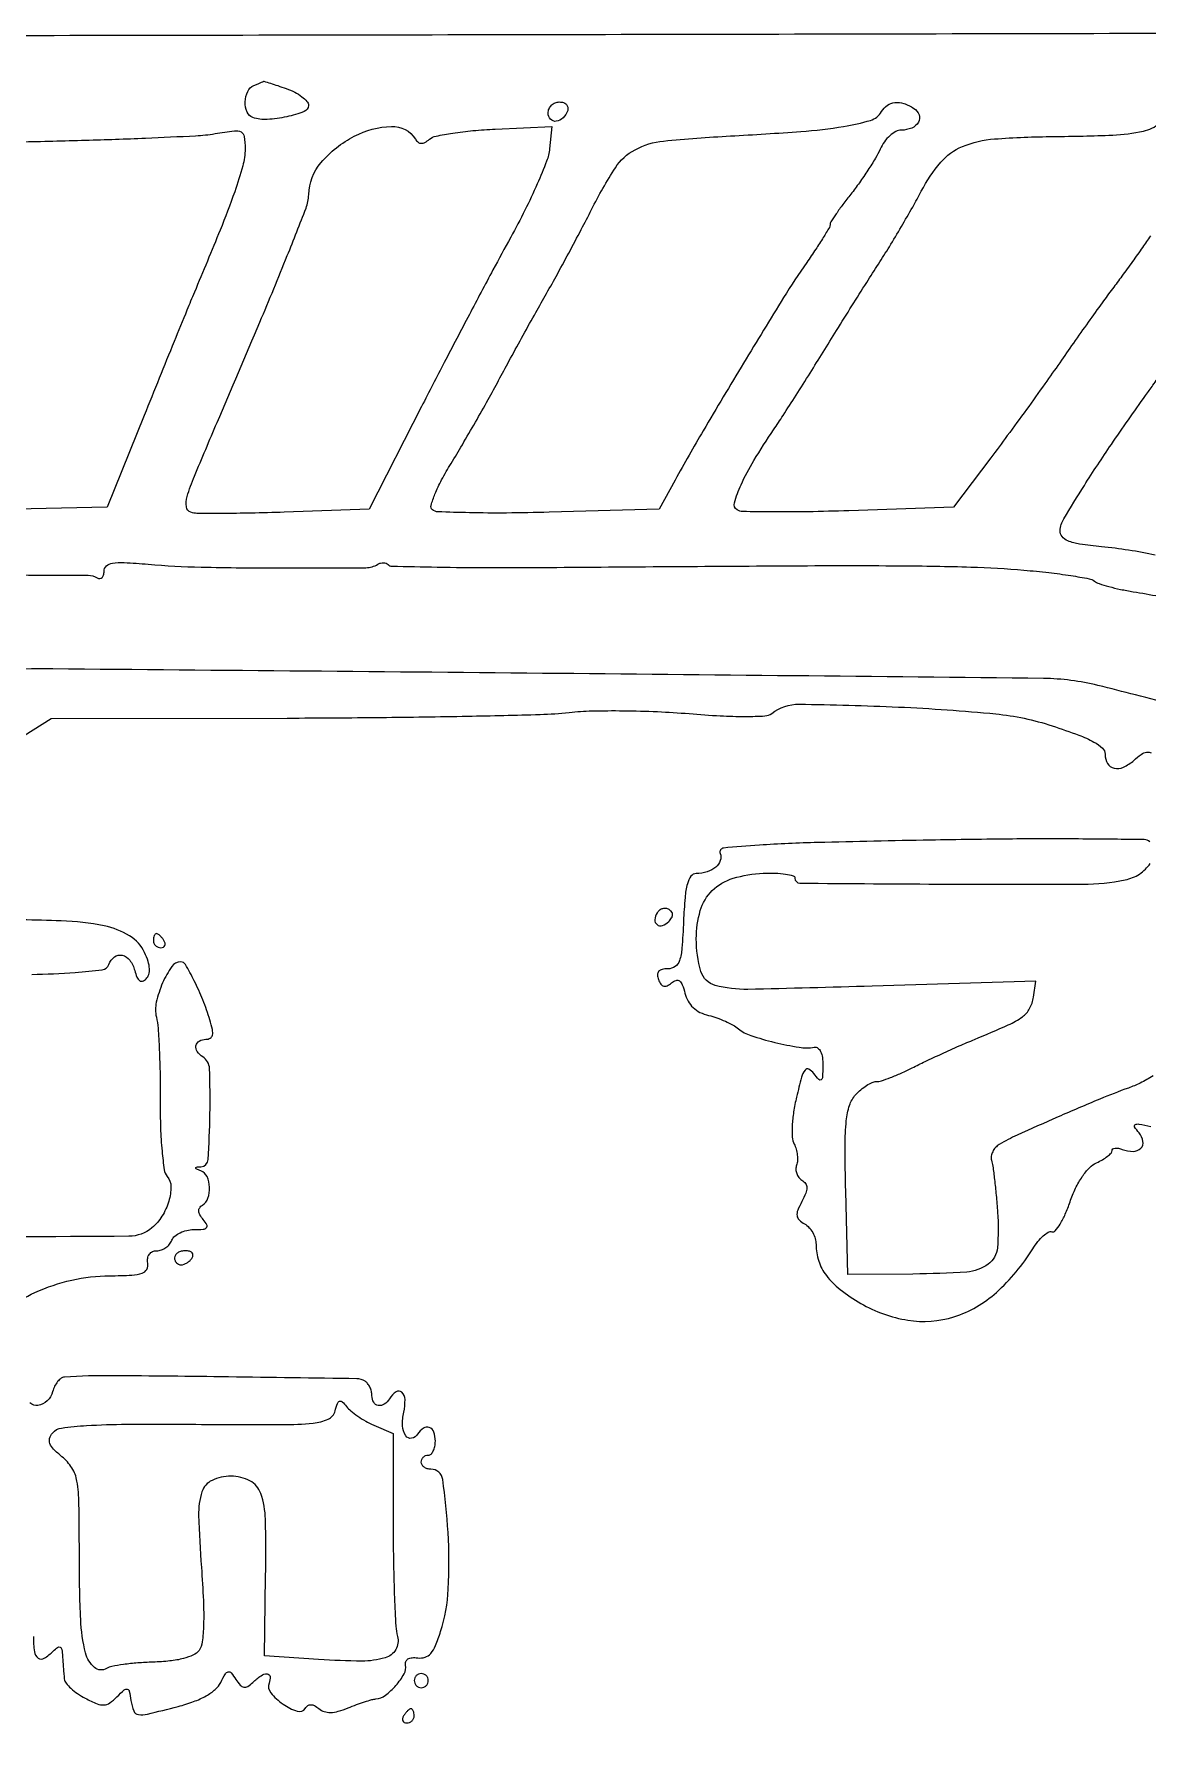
# Model space of a CAD drawing. Extents: x 0 to 2558, y 0 to 3412.
# Drawn here: x 1527.1 to 1685, y 1999.6 to 2243.6 of the extents above; entities that cross this region are included whole.
import ezdxf

# ---------------------------------------------------------------- set-up
doc = ezdxf.new("R2010")
doc.units = 0

msp = doc.modelspace()

# ---------------------------------------------------------------- linework, layer by layer
for points in [[(1923.086218, 2244.376059, -0.000011), (1814.032813, 2244.041497, -0.000207), (1693.057302, 2243.723101, -0.000126), (1550, 2243.441619, 0.000075), (1407.130468, 2243.17502, 0.000124), (1286.775, 2242.902503, 0.000001), (1177.44536, 2242.627485, 0.134519)], [(1176.555032, 2242.380365, -0.000002), (1098.265318, 2241.934774, -0.000173)], [(1102.150613, 2258.328759, 0.000012), (1205.122254, 2258.377188, 0.008936), (1210.5, 2258.475963, -0.007043), (1232.809399, 2258.970195, -0.001468), (1271.958846, 2259.170946, -0.001354), (1322.195419, 2259.144953, -0.000751), (1383.5, 2258.8551, 0.001097), (1441.521202, 2258.620946, 0.001019), (1500.9941, 2258.632595, 0.000884), (1567.795, 2258.899883, 0.000504), (1648.5, 2259.44692, -0.00015), (1691.2208, 2259.766768, -0.000104), (1739.478125, 2260.103506, -0.000105)], [(1495.680326, 2153.455514, 0.000008), (1467.716338, 2153.403437, 0.000123)], [(1525.111313, 2228.350151, 0.002441), (1534.379006, 2228.575637, 0.00316), (1542.878011, 2228.877728, 0.00239), (1549.994356, 2229.209802, 0.028112), (1552.75, 2229.507509, -0.010005), (1555.495165, 2229.905059, -0.149178), (1556.439591, 2229.740645, -0.248838), (1556.891243, 2229.100574, -0.03144), (1557.002874, 2227.355035, -0.066693), (1556.679805, 2224.925172, -0.018531), (1555.532628, 2221.24831, -0.011881), (1553.469007, 2215.819365, -0.002921), (1549.814332, 2207, 0.002474), (1548.764126, 2204.472071, 0.000509), (1546.938725, 2200.003125, 0.000535), (1544.828974, 2194.807048, 0.000504), (1542.687004, 2189.5), (1537.455323, 2176.5), (1511.477662, 2175.917963, -0.002748)], [(1685.441093, 2215, -0.004374), (1684.317455, 2213.373265, -0.002245), (1682.882211, 2211.353125, -0.002231), (1681.385826, 2209.286364, -0.003362), (1680.06175, 2207.5, 0.004403), (1678.597416, 2205.515786, 0.001746), (1676.619594, 2202.765625, 0.001728), (1674.504885, 2199.781602, 0.002167), (1672.566, 2197, -0.003644), (1670.466995, 2194.00756, -0.00197), (1667.841935, 2190.353125, -0.001962), (1665.139285, 2186.652437, -0.003093), (1662.787798, 2183.5), (1657.498608, 2176.5), (1642.647072, 2176, -0.004084), (1636.883684, 2175.85308, -0.006181), (1631.866754, 2175.828207, -0.002671), (1627.59755, 2175.882626, -0.135449), (1626.803465, 2176.117299, -0.336812), (1626.414919, 2177.135846, -0.035542), (1627.361036, 2179.6773, -0.029345), (1629.186385, 2183.131801, -0.012791), (1631.988483, 2187.5, 0.005155), (1633.324467, 2189.514312, 0.001901), (1635.168231, 2192.38125, 0.001884), (1637.157672, 2195.526804, 0.002266), (1639.003733, 2198.5, -0.001474), (1640.910199, 2201.581367, -0.001017), (1643.086106, 2205.059375, -0.001026), (1645.191985, 2208.395064, -0.0021), (1646.859393, 2211, 0.006362), (1648.403714, 2213.458538, 0.004265), (1650.109476, 2216.306724, 0.004295), (1651.71469, 2219.094189, 0.008453), (1652.933934, 2221.342041, -0.056317), (1655.6908, 2225.436396, -0.118979), (1658.767445, 2227.674121, -0.07986), (1663.3272, 2228.754292, -0.016), (1671.70034, 2229.09968, 0.007659), (1680.08461, 2229.30553, 0.04523), (1684.436132, 2229.875596, 0.106481), (1686.7656, 2230.951904, 0.197942)], [(1495.92834, 2166.990876, -0.000083), (1534.75369, 2166.846505, -0.138294), (1536.030622, 2166.481075, 0.142501), (1536.398534, 2166.379062, 0.19141), (1536.715245, 2166.509567, 0.136592), (1536.929122, 2166.874439, 0.064761), (1537, 2167.41937, -0.212858), (1537.33063, 2168.160825, -0.144723), (1538.177192, 2168.563964, -0.053094), (1539.869833, 2168.650185, -0.008071), (1543.25, 2168.408652, 0.016671), (1550.794615, 2167.999809, 0.005205), (1562.129216, 2167.882065, 0.001552), (1574.149652, 2167.919658, 0.137696), (1575.853407, 2168.409401, -0.073571), (1576.228408, 2168.570917, -0.072425), (1576.636174, 2168.618109, -0.077865), (1577.013312, 2168.547613, -0.111759), (1577.299767, 2168.3669, 0.193385), (1577.845976, 2168.13381, 0.000866), (1584.262277, 2168.008304, 0.003923), (1591.594542, 2167.935127, 0.002446), (1600.189247, 2167.958829, -0.000407), (1633.766197, 2168.188296, -0.002938), (1649.946606, 2168.190607, -0.006104), (1659.958902, 2168.010961, -0.013939), (1667.5, 2167.572907, -0.007169), (1671.020542, 2167.218834, -0.010067), (1674.15, 2166.794707, -0.006709), (1676.740673, 2166.354647, -0.121696), (1677.5, 2166.012017, 0.086639), (1678.144579, 2165.665527, 0.013646), (1679.528125, 2165.247996, 0.014804), (1681.2038, 2164.844683, 0.012447), (1683, 2164.514682, -0.020141), (1690.248395, 2163.067391, -0.013047)], [(1686.13189, 2169.712554, 0.013388), (1682.351078, 2170.399756, 0.012983), (1678.5, 2170.891719, -0.010945), (1675.397066, 2171.275262, -0.05678), (1673.730253, 2171.715653, -0.130046), (1672.895152, 2172.325033, -0.191651), (1672.627407, 2173.181291, -0.116182), (1673.160332, 2174.862452, -0.006446), (1676.063218, 2179.584503, -0.009068), (1679.898511, 2185.41012, -0.005102), (1684.753611, 2192.348391, 0.000243), (1685.795454, 2193.806873, 0.000131), (1687.075991, 2195.60234, 0.000131)], [(1689.096934, 2148.337722, 0.001873), (1683.325398, 2149.855806, 0.002399), (1678, 2151.207993, 0.058301), (1670.280731, 2152.196701, 0.000354), (1599.20862, 2152.922525, 0.000286), (1527.487966, 2153.563243, 0.073216), (1521.248258, 2152.697874, 0.125193)], [(1525.653562, 2144.108838), (1529.5, 2146.5), (1563, 2146.583526, 0.001916), (1576.304094, 2146.667679, 0.002444), (1588.56875, 2146.852205, 0.0019), (1598.847908, 2147.096197, 0.020465), (1603, 2147.380884, -0.021499), (1606.219402, 2147.594937, -0.008405), (1610.675, 2147.624295, -0.008302), (1615.503667, 2147.494736, -0.010226), (1620, 2147.207117, 0.007618), (1624.417375, 2146.901399, 0.014404), (1627.985757, 2146.811967, 0.01238), (1630.737272, 2146.890426, 0.151606), (1631.712426, 2147.251019, -0.16858), (1635.616101, 2148.549377, -0.007906), (1649.703165, 2148.144386, -0.012934), (1663.494268, 2147.171625, -0.056202), (1671.5, 2145.477214, -0.008119), (1675.268284, 2144.156535, -0.035194), (1677.426884, 2143.182989, -0.065647), (1678.617927, 2142.323385, -0.206495), (1679, 2141.437697, 0.132716), (1679.35372, 2140.128554, 0.212036), (1680.277853, 2139.461622, 0.160646), (1681.619765, 2139.611627, 0.076567), (1683.086642, 2140.57841, -0.028816), (1684.135551, 2141.423069, -0.112993), (1684.897579, 2141.741039, -0.161658), (1685.566752, 2141.639718, -0.078809)], [(1685.349337, 2129.010823, 0.189619), (1684.560923, 2129.331773, 0.000946), (1675.84896, 2129.418181, 0.004075), (1665.876966, 2129.416943, 0.002547), (1654.200313, 2129.260834, 0.001584), (1638.246638, 2128.915678, 0.009539), (1629.962545, 2128.551961, 0.009913), (1624.865132, 2128.129027, 0.493768), (1624.406639, 2127.382699, -0.175781), (1624.425558, 2126.354706, -0.136704), (1623.788302, 2125.42588, -0.102242), (1622.570418, 2124.770053, -0.068249), (1621, 2124.526431, 0.235529), (1620.261436, 2124.141696, 0.092484), (1619.755098, 2123.075808, 0.044047), (1619.418615, 2121.127278, 0.009796), (1619.20431, 2117.75, -0.007826), (1618.97645, 2113.920425, -0.060694), (1618.627527, 2112.166012, -0.161321), (1618.002509, 2111.322055, -0.15458), (1616.985695, 2111, 0.053178), (1616.157373, 2110.911652, 0.160983), (1615.674798, 2110.627774, 0.193178), (1615.507388, 2110.151753, 0.080908), (1615.648168, 2109.474477, 0.057272), (1615.991387, 2108.816543, 0.183422), (1616.389247, 2108.536846, 0.181654), (1616.875241, 2108.590257, 0.056027), (1617.50163, 2109.001352, -0.091494), (1618.138321, 2109.357696, -0.250846), (1618.630598, 2109.276341, -0.141299), (1619.032527, 2108.730522, -0.027027), (1619.400076, 2107.542105, 0.066304), (1619.849062, 2106.412484, 0.076626), (1620.562015, 2105.500816, 0.073965), (1621.539221, 2104.822916, 0.056471), (1622.76523, 2104.380921, -0.026102), (1623.922212, 2104.041472, -0.020483), (1625.137286, 2103.558219, -0.020911), (1626.23242, 2103.013847, -0.046854), (1627, 2102.492353, 0.093728), (1628.747831, 2101.52956, 0.01948), (1632.133808, 2100.564592, 0.020116), (1635.601984, 2099.86716, 0.081525), (1637.75, 2099.876758, -0.205328), (1638.254004, 2099.754557, -0.122406), (1638.650541, 2099.268485, -0.076945), (1638.898882, 2098.427418, -0.036242), (1638.968197, 2097.293837, -0.0086), (1638.92165, 2095.66579, -0.202313), (1638.727501, 2095.258708, -0.411442), (1638.407066, 2095.276068, -0.021412), (1637.681089, 2096.149982, 0.107498), (1636.975407, 2096.751946, 0.374584), (1636.437301, 2096.628935, 0.091618), (1635.953305, 2095.618022, 0.007644), (1635.235969, 2092.791121, 0.019818), (1634.824744, 2090.693501, 0.025423), (1634.622303, 2088.737332, 0.027053), (1634.625242, 2087.109483, 0.104893), (1634.887949, 2086.141139, -0.049831), (1635.174251, 2085.412429, -0.039332), (1635.339483, 2084.580924, -0.040577), (1635.368804, 2083.776295, -0.074564), (1635.242988, 2083.134346, 0.09135), (1635.149465, 2082.555541, 0.078344), (1635.259097, 2081.947433, 0.078525), (1635.55009, 2081.403799, 0.092519), (1635.98136, 2081.01152, -0.095733), (1636.515802, 2080.519139, -0.159518), (1636.705977, 2079.943501, -0.099552), (1636.551885, 2079.166338, -0.024307), (1635.989583, 2077.980535, 0.026413), (1635.404159, 2076.732434, 0.1282), (1635.303043, 2075.963563, 0.17558), (1635.603035, 2075.375701, 0.060351), (1636.386337, 2074.803671, -0.082811), (1637.003723, 2074.309044, -0.056338), (1637.525987, 2073.573676, -0.055323), (1637.88021, 2072.722726, -0.071099), (1638, 2071.884568, 0.079801), (1638.376863, 2069.538341, 0.083175), (1639.468146, 2067.464998, 0.066397), (1641.406498, 2065.517575, 0.031271), (1644.35625, 2063.531375, 0.093418), (1651.028851, 2061.142491, 0.116647), (1657.572948, 2061.632526, 0.107538), (1663.592908, 2065.089235, 0.070403), (1668.734792, 2071.259578, -0.030098), (1669.462804, 2072.291646, -0.042238), (1670.238361, 2073.109371, -0.049037), (1670.951287, 2073.628562, -0.216593), (1671.455223, 2073.681592, 0.309568), (1671.941213, 2073.820642, 0.036364), (1672.630347, 2074.787971, 0.033421), (1673.360282, 2076.191783, 0.02079), (1674.033567, 2077.922014, -0.028812), (1674.822816, 2079.857827, -0.037565), (1675.772852, 2081.517723, -0.042837), (1676.79492, 2082.780194, -0.096023), (1677.79961, 2083.487128, 0.025817), (1678.642168, 2083.918649, 0.034547), (1679.353635, 2084.399162, 0.036961), (1679.862198, 2084.860704, 0.192305), (1680, 2085.205744, -0.240294), (1680.118421, 2085.437924, -0.127705), (1680.426558, 2085.55867, -0.07899), (1680.895526, 2085.540738, -0.04266), (1681.452113, 2085.380002, 0.091), (1682.989522, 2085.092438, 0.198308), (1684.080156, 2085.538362, 0.249923), (1684.384574, 2086.517879, 0.12673), (1683.818177, 2087.719083, -0.029209), (1683.193129, 2088.568614, -0.437477), (1683.274192, 2088.8876, -0.168835), (1683.788211, 2088.971945, -0.00813), (1685.519619, 2088.642308, 0.05937)], [(1685.812847, 2095.794932, -0.019312), (1683.985262, 2094.794648, -0.029622), (1682.325467, 2094.087135, 0.012871), (1678.256486, 2092.511475, 0.004206), (1672.338288, 2089.984094, 0.003329), (1666.54309, 2087.405309, 0.027815), (1664, 2086.078275, 0.073304), (1663.457046, 2085.636588, 0.071567), (1663.059403, 2085.053664, 0.076794), (1662.862715, 2084.423345, 0.110855), (1662.904351, 2083.843058, -0.039636), (1663.085922, 2083.00438, -0.004737), (1663.321786, 2081.119724, -0.005624), (1663.556112, 2078.86993, -0.004593), (1663.757594, 2076.458129, -0.040447), (1663.723865, 2071.415313, -0.216385), (1662.405392, 2069.078734, -0.14187), (1659.381123, 2067.978212, -0.014804), (1651.756123, 2067.691859), (1642.5, 2067.618445), (1642.217098, 2079.444125, -0.004893), (1642.125437, 2085.92913, -0.02666), (1642.297219, 2089.435048, -0.051695), (1642.754242, 2091.626927, -0.107083), (1643.622085, 2093.134903, -0.033344), (1644.360253, 2093.848635, -0.034098), (1645.181495, 2094.452128, -0.036227), (1645.963897, 2094.872616, -0.10557), (1646.560487, 2095, 0.078683), (1647.267724, 2095.111989, 0.013017), (1648.572983, 2095.57388, 0.014016), (1650.091912, 2096.20568, 0.011987), (1651.655499, 2096.953635, -0.007093), (1653.483913, 2097.850364, -0.003464), (1655.839428, 2098.944528, -0.003436), (1658.305107, 2100.048755, -0.00497), (1660.5, 2100.98774, 0.005972), (1665.277223, 2103.042794, 0.051326), (1667.290785, 2104.197703, 0.115427), (1668.30346, 2105.357825, 0.085481), (1668.836447, 2106.98106), (1669.172893, 2109.257864), (1645.952112, 2108.537273, -0.002633), (1628.327762, 2108.083245, -0.071042), (1623.699722, 2108.647664, -0.262095), (1621.680441, 2110.628801, -0.069877), (1621.015313, 2115.256613, -0.072185), (1621.583875, 2119.265049, -0.128299), (1623.288078, 2122.106634, -0.122077), (1626.233454, 2123.841944, -0.061916), (1630.503625, 2124.556442, -0.018251), (1632.227295, 2124.566119, -0.030001), (1633.67919, 2124.433822, -0.030786), (1634.750001, 2124.202892, -0.336068), (1635, 2123.872954, 0.411947), (1635.712271, 2123.155146, 0.000581), (1656.625736, 2123.017492, 0.002552), (1675.854768, 2123.01141, 0.048189), (1681.845407, 2123.619081, 0.094559), (1683.888889, 2124.449411, 0.105389), (1685.392661, 2125.950518, 0.137509)], [(1526.739388, 2110.212927, 0.012974), (1532.916483, 2110.480508, 0.016068), (1536.734375, 2110.868865, 0.274306), (1537.684375, 2111.619878, -0.139124), (1538.486815, 2112.691183, -0.223605), (1539.582037, 2112.926306, -0.178438), (1540.656241, 2112.21997, -0.095337), (1541.350615, 2110.767247, 0.03291), (1541.671576, 2109.803797, 0.137105), (1542.043181, 2109.324873, 0.247411), (1542.473022, 2109.258447, 0.113899), (1542.96745, 2109.56745, 0.121293), (1543.348383, 2110.197226, 0.090386), (1543.447829, 2111.00627, 0.064836), (1543.253673, 2112.029779, 0.02883), (1542.750204, 2113.310319, 0.149972), (1540.629103, 2115.680606, 0.085617), (1537.018651, 2117.090443, 0.042132), (1530.919305, 2117.80888, 0.008164), (1519.8151, 2117.994423, -0.007098)], [(1523.264745, 2062.730364, -0.056626), (1527.197442, 2065.077421, -0.051121), (1532.408879, 2066.820548, -0.052794), (1537.808923, 2067.445074, 0.009174), (1540.959008, 2067.533294, 0.069205), (1542.419747, 2067.805954, 0.19428), (1543.064621, 2068.356333, 0.163142), (1543.206163, 2069.25, -0.077457), (1543.197829, 2069.959345, -0.122905), (1543.426162, 2070.518895, -0.134226), (1543.872163, 2070.873634, -0.101612), (1544.487548, 2071, 0.086236), (1545.132754, 2071.112114, 0.066319), (1545.769132, 2071.440625, 0.065966), (1546.300571, 2071.926583, 0.083172), (1546.638374, 2072.5, -0.124632), (1547.043468, 2073.074214, -0.064244), (1547.783809, 2073.559375, -0.057727), (1548.724627, 2073.888443, -0.055342), (1549.729434, 2074, 0.017864), (1551.048453, 2074.04714, 0.186645), (1551.529401, 2074.273849, 0.329318), (1551.579767, 2074.674687, 0.045395), (1551.073886, 2075.410972, -0.043282), (1550.608797, 2076.081807, -0.115588), (1550.443671, 2076.63606, -0.160707), (1550.564792, 2077.092663, -0.110253), (1550.951442, 2077.469989, 0.173259), (1551.738392, 2078.454949, 0.093359), (1551.965391, 2080.011436, 0.095756), (1551.610788, 2081.510438, 0.19337), (1550.75, 2082.337719, -0.009076), (1550.090194, 2082.617987, -0.295955), (1550, 2082.757018, -0.382689), (1550.096611, 2082.864758, -0.011437), (1550.75, 2082.921053, 0.377918), (1551.771742, 2083.943467, 0.011593), (1552.024919, 2090.393626, 0.012757), (1551.963889, 2096.8401, 0.250618), (1551, 2098.5, -0.106657), (1550.224839, 2099.245784, -0.192996), (1550.043292, 2100.093825, -0.221814), (1550.497792, 2100.74833, -0.132585), (1551.430194, 2101, 0.124807), (1552.061771, 2101.160145, 0.219446), (1552.378124, 2101.583187, 0.106353), (1552.376655, 2102.372591, 0.020999), (1552.016478, 2103.75, 0.021079), (1551.017186, 2106.575814, 0.021137), (1549.784315, 2109.304802, 0.01431), (1548.54918, 2111.591673, 0.264599), (1547.86501, 2111.992198, 0.250881), (1546.613104, 2111.341509, 0.046702), (1545.3126, 2108.997377, 0.047844), (1544.415556, 2106.268184, 0.11303), (1544.422281, 2104.139502, -0.039309), (1544.657232, 2102.581612, -0.006428), (1544.835019, 2099.533041, -0.007044), (1544.947795, 2095.932176, -0.006158), (1544.966275, 2092.164469, 0.010293), (1545.015538, 2088.425101, 0.015102), (1545.225734, 2085.143232, 0.012444), (1545.54205, 2082.498796, 0.138064), (1545.970035, 2081.536106, -0.17551), (1546.4862, 2080.10091, -0.072178), (1546.18026, 2078.025277, -0.065785), (1545.220235, 2075.886033, -0.081394), (1543.789239, 2074.240047, -0.173159), (1540.537233, 2073.053684, -0.000975), (1507.279267, 2072.889423, -0.001292)], [(1526.969591, 2016.25, 0.030365), (1527.120906, 2014.093948, 0.206144), (1527.655522, 2013.196731, 0.305904), (1528.506122, 2013.168562, 0.056252), (1529.8, 2014.2, -0.038968), (1530.412233, 2014.723578, -0.295099), (1530.774031, 2014.74375, -0.226489), (1531.009548, 2014.404702, -0.025649), (1531.11535, 2013.45, 0.002606), (1531.169364, 2012.611072, 0.002048), (1531.236369, 2011.70237, 0.00207), (1531.305622, 2010.858037, 0.005098), (1531.36535, 2010.23892, 0.142497), (1531.605057, 2009.65487, 0.038539), (1532.293544, 2008.915214, 0.035745), (1533.240671, 2008.160659, 0.030476), (1534.336075, 2007.503567, 0.020045), (1536.009299, 2006.717275, 0.111261), (1536.980836, 2006.542885, 0.144747), (1537.803915, 2006.826191, 0.042261), (1538.836075, 2007.701708, -0.013321), (1539.876351, 2008.693023, -0.25229), (1540.298827, 2008.796587, -0.284101), (1540.584537, 2008.49797, -0.016155), (1540.819551, 2007.187062, 0.056132), (1541.21285, 2005.69195, 0.275238), (1541.872703, 2005.17533, 0.09133), (1543.156841, 2005.246137, 0.004047), (1547.5, 2006.333567, 0.024293), (1549.711574, 2007.022551, 0.040422), (1551.483455, 2007.83814, 0.049639), (1552.785233, 2008.750651, 0.099521), (1553.553763, 2009.737154, -0.015754), (1554.212599, 2010.957755, -0.214205), (1554.613702, 2011.245506, -0.279652), (1555.027279, 2011.096834, -0.025439), (1555.700193, 2010.172876, 0.038171), (1556.318602, 2009.367624, 0.167776), (1556.83477, 2009.080841, 0.187406), (1557.382112, 2009.189423, 0.049558), (1558.096429, 2009.75, -0.040918), (1559.267531, 2010.702134, -0.162605), (1560.146373, 2010.953378, -0.377585), (1560.549442, 2010.565646, -0.112756), (1560.418389, 2009.64792, 0.270655), (1560.643598, 2008.271961, 0.067225), (1562.388442, 2006.66053, 0.07309), (1564.404491, 2005.647832, 0.347225), (1565.53688, 2006.059674, -0.099482), (1565.90331, 2006.451524, -0.160735), (1566.335245, 2006.586015, -0.122712), (1566.850169, 2006.448431, -0.046891), (1567.467391, 2006.027063, 0.095395), (1568.228855, 2005.608588, 0.084726), (1569.124509, 2005.479403, 0.063275), (1570.227373, 2005.648546, 0.027645), (1571.628363, 2006.134437, -0.009238), (1572.806046, 2006.592083, -0.009982), (1573.969991, 2006.993628, -0.009558), (1574.980051, 2007.298482, -0.046559), (1575.567351, 2007.405933, 0.140551), (1576.906453, 2007.920977, 0.051163), (1578.410182, 2009.318163, 0.050966), (1579.570998, 2010.950959, 0.181671), (1579.767857, 2012.196429, -0.143222), (1579.809456, 2012.703515, -0.168235), (1580.118546, 2013.070696, -0.116392), (1580.697602, 2013.253631, -0.052221), (1581.500116, 2013.229475, 0.111695), (1582.535355, 2013.320843, 0.136876), (1583.343316, 2013.853155, 0.082088), (1584.033412, 2014.972776, 0.021513), (1584.750116, 2016.963726, 0.062482), (1585.833528, 2022.995683, 0.028297), (1585.804076, 2031.036481, 0.02048), (1585.041929, 2038.542256, 0.373166), (1583.360709, 2040, -0.071829), (1582.84072, 2040.075088, -0.086956), (1582.399708, 2040.29375, -0.100396), (1582.104879, 2040.618659, -0.135006), (1582, 2041, -0.099038), (1582.076342, 2041.381638, -0.097945), (1582.29375, 2041.70625, -0.097945), (1582.618362, 2041.923658, -0.099038), (1583, 2042, 0.191087), (1583.381882, 2042.151477, 0.088204), (1583.70625, 2042.5875, 0.068025), (1583.926307, 2043.234582, 0.048028), (1584, 2044, 0.086364), (1583.779424, 2045.267494, 0.216463), (1583.140136, 2045.925531, 0.248037), (1582.298867, 2045.830264, 0.104932), (1581.489919, 2044.983688, -0.206468), (1580.627166, 2044.380683, -0.311911), (1579.814362, 2044.726154, -0.130125), (1579.357668, 2046.174749, -0.065798), (1579.520909, 2048.0952, 0.058436), (1579.69835, 2049.87327, 0.202109), (1579.240383, 2050.909564, 0.353103), (1578.426423, 2050.972328, 0.104201), (1577.5, 2050, -0.106623), (1576.752999, 2049.223468, -0.194118), (1575.905167, 2049.043762, -0.221941), (1575.251006, 2049.50233, -0.131397), (1575, 2050.440983, 0.060612), (1574.927483, 2051.036998, 0.050985), (1574.712812, 2051.636169, 0.053213), (1574.39666, 2052.149246, 0.089905), (1574.022339, 2052.486194, 0.135475), (1572.846135, 2052.829853, 0.000314), (1554.645678, 2053.090613, 0.001707), (1538.206271, 2053.259698, 0.017261), (1531.366631, 2053.070549, 0.145113), (1530.894398, 2052.897966, 0.064458), (1530.412555, 2052.433224, 0.05602), (1529.994339, 2051.770293, 0.048814), (1529.710251, 2051, -0.137759), (1528.936115, 2049.677467, -0.159706), (1527.628129, 2049.044521, -0.220421), (1526.490885, 2049.396247, -0.212344)]]:
    msp.add_lwpolyline(points, format="xyb")
for points in [[(1562.850777, 2235.902175, -0.034255), (1564.056271, 2235.386931, -0.044256), (1565.074916, 2234.747085, -0.050901), (1565.785137, 2234.084093, -0.18147), (1566, 2233.511581, -0.313397), (1565.383849, 2232.625112, -0.035517), (1562.908096, 2231.899822, -0.039475), (1560.147381, 2231.524649, -0.09476), (1558.109313, 2231.796896, -0.219812), (1557.291664, 2232.565505, -0.104006), (1557.032161, 2234.022214, -0.099893), (1557.379837, 2235.506439, -0.191813), (1558.25, 2236.337719, 0.002452), (1558.736268, 2236.536711, 0.003581), (1559.162416, 2236.717133, 0.001771), (1559.522381, 2236.874099, 0.062528), (1559.600777, 2236.921053, -0.245719), (1559.687752, 2236.937117, -0.001136), (1560.597035, 2236.654323, -0.004885), (1561.636189, 2236.317363, -0.003023)], [(1651.878115, 2233.096491, -0.165131), (1652.615486, 2232.182556, -0.221643), (1652.5267, 2231.13636, -0.164242), (1651.579957, 2230.298733, -0.100018), (1650.101498, 2230, 0.124412), (1649.330485, 2229.805138, 0.058674), (1648.484535, 2229.210967, 0.05287), (1647.697438, 2228.341345, 0.050658), (1647.097175, 2227.313931, -0.026779), (1646.425094, 2226.026355, -0.010563), (1645.370184, 2224.327719, -0.010419), (1644.150719, 2222.536425, -0.012828), (1642.93666, 2220.920027, 0.007527), (1641.811563, 2219.454683, 0.010792), (1640.862644, 2218.120315, 0.006897), (1640.113406, 2216.98365, 0.143215), (1640, 2216.59584, -0.134516), (1639.889076, 2216.190992, -0.004586), (1639.028431, 2214.768242, -0.008331), (1637.959839, 2213.100575, -0.005684), (1636.692532, 2211.239744, 0.01377), (1633.410311, 2206.248753, 0.002608), (1627.726094, 2196.955974, 0.00294), (1621.996964, 2187.35194, 0.007653), (1618.020972, 2180.353955), (1615.74857, 2176.20791), (1600.124285, 2175.7832, -0.004837), (1594.070105, 2175.677223, -0.007403), (1588.821081, 2175.713836, -0.00318), (1584.365514, 2175.839248, -0.170366), (1583.585779, 2176.143466, -0.292626), (1583.400711, 2176.75924, -0.0264), (1583.947223, 2178.353814, -0.026844), (1584.891284, 2180.376692, -0.015361), (1586.232904, 2182.714221, 0.005036), (1587.82705, 2185.363483, 0.002957), (1589.683254, 2188.562927, 0.002957), (1591.501399, 2191.78396, 0.005038), (1592.977738, 2194.5, -0.002456), (1594.444041, 2197.23109, -0.001423), (1596.2319, 2200.5, -0.001422), (1598.04367, 2203.768327, -0.002392), (1599.585303, 2206.5, 0.00406), (1601.123927, 2209.247722, 0.002365), (1602.9273, 2212.567613, 0.002364), (1604.702338, 2215.910332, 0.003996), (1606.154038, 2218.730171, -0.025509), (1609.541845, 2224.6685, -0.129157), (1612.32227, 2227.230073, -0.097492), (1616.372878, 2228.452915, -0.01136), (1625.853084, 2229.17577, 0.005236), (1635.860923, 2229.815679, 0.021293), (1641.919382, 2230.527182, 0.031967), (1645.729733, 2231.39285, 0.191432), (1647.29969, 2232.62544, -0.106509), (1648.118887, 2233.524176, -0.129955), (1649.180068, 2233.924802, -0.10839), (1650.452414, 2233.77988, -0.058883)], [(1602.770833, 2232.8125, -0.113253), (1602.122932, 2231.749304, -0.165501), (1601.153639, 2231.257027, -0.244413), (1600.346973, 2231.540134, -0.190724), (1600, 2232.416667, -0.099038), (1600.120875, 2233.020927, -0.097945), (1600.465104, 2233.534896, -0.097945), (1600.979073, 2233.879125, -0.099038), (1601.583333, 2234, -0.077096), (1602.158616, 2233.910766, -0.119977), (1602.585286, 2233.651172, -0.144529), (1602.795817, 2233.264262, -0.134046)], [(1581.163768, 2228.735018, 0.085385), (1581.556636, 2228.290621, 0.167513), (1581.995714, 2228.133045, 0.130826), (1582.518063, 2228.265063, 0.044072), (1583.173785, 2228.70965, -0.120406), (1584.101829, 2229.151377, -0.012962), (1586.460424, 2229.577317, -0.015333), (1589.3394, 2229.93054, -0.011779), (1592.5, 2230.145348), (1600.5, 2230.5), (1600.201722, 2227.367173, -0.068343), (1599.786982, 2225.606955, -0.011357), (1598.459152, 2222.382016, -0.012276), (1596.706877, 2218.639072, -0.010594), (1594.688428, 2214.795715, 0.003544), (1592.170662, 2210.161518, 0.001459), (1588.821415, 2203.847084, 0.001443), (1585.267018, 2197.050873, 0.001853), (1582.038829, 2190.778027), (1574.604244, 2176.198971), (1562.552122, 2175.788942, -0.003344), (1557.84821, 2175.660398, -0.004842), (1553.691671, 2175.614891, -0.002566), (1550.179026, 2175.628481, -0.077905), (1549.313142, 2175.772215, -0.287017), (1548.678587, 2176.538253, -0.104728), (1548.790107, 2178.00457, -0.027989), (1549.820443, 2180.912044, -0.002183), (1553.036597, 2188.5, 0.001342), (1559.111063, 2202.764804, 0.00445), (1562.998588, 2212.195569, 0.003308), (1565.659426, 2218.945937, 0.087072), (1566.035435, 2220.848146, -0.174067), (1567.775527, 2225.386516, -0.09514), (1572.504329, 2229.135052, -0.110162), (1577.761599, 2230.539947, -0.27109)], [(1615.468963, 2118.949781, 0.116221), (1615.141241, 2117.967994, 0.258096), (1615.448742, 2117.268926, 0.251496), (1616.214666, 2117.146534, 0.113251), (1617.103799, 2117.703799, 0.053431), (1617.515485, 2118.214314, 0.136091), (1617.655459, 2118.664644, 0.169261), (1617.531428, 2119.059296, 0.094625), (1617.156231, 2119.403444, 0.105525), (1616.716563, 2119.560607, 0.099247), (1616.240657, 2119.529717, 0.096292), (1615.801911, 2119.315254, 0.09291)], [(1544, 2115, 0.105053), (1544.081062, 2114.618444, 0.099167), (1544.311086, 2114.29375, 0.09642), (1544.654762, 2114.076123, 0.093332), (1545.059017, 2114, 0.108972), (1545.413961, 2114.078288, 0.182303), (1545.6254, 2114.29375, 0.161196), (1545.656512, 2114.6179, 0.082592), (1545.5, 2115, 0.029505), (1545.231006, 2115.382774, 0.035638), (1544.933975, 2115.70625, 0.038439), (1544.65171, 2115.934461, 0.151918), (1544.440983, 2116, 0.210953), (1544.272352, 2115.92554, 0.081139), (1544.129539, 2115.70625, 0.061769), (1544.032345, 2115.382849, 0.042167)], [(1547, 2070, 0.092995), (1547.071618, 2069.618268, 0.096318), (1547.276414, 2069.29375, 0.099231), (1547.581949, 2069.076556, 0.105429), (1547.940983, 2069, 0.089642), (1548.346558, 2069.073302, 0.053229), (1548.7871, 2069.29375, 0.051032), (1549.193797, 2069.617485, 0.06081), (1549.5, 2070, 0.139169), (1549.607943, 2070.379648, 0.191142), (1549.478525, 2070.70625, 0.138808), (1549.110654, 2070.926733, 0.066118), (1548.559017, 2071, 0.062283), (1547.962904, 2070.925455, 0.080552), (1547.457961, 2070.70625, 0.097988), (1547.120018, 2070.381379, 0.153634)], [(1575.25, 2046.259242), (1578, 2045.042878), (1578.013655, 2031.771439, 0.00416), (1578.062703, 2026.525049, 0.005474), (1578.199658, 2021.740473, 0.004045), (1578.390361, 2017.741794, 0.051575), (1578.627682, 2016.259957, -0.199797), (1578.380122, 2014.403053, -0.19238), (1576.883081, 2013.232191, -0.073323), (1573.562533, 2012.773591, -0.013922), (1567.44365, 2013), (1559.741696, 2013.5), (1559.926358, 2024.830651, 0.009945), (1559.897392, 2032.889971, 0.077937), (1559.231969, 2036.566705, 0.1915), (1557.697795, 2038.340729, 0.120415), (1555, 2039, 0.109061), (1552.324341, 2038.409353, 0.208624), (1550.892475, 2036.792909, 0.086465), (1550.418368, 2033.4545, 0.01064), (1550.807848, 2026.072144, -0.007263), (1551.088055, 2021.365388, -0.018341), (1551.116382, 2017.935052, -0.021904), (1550.938922, 2015.482149, -0.129555), (1550.473015, 2014.293983, -0.127673), (1549.66936, 2013.636818, -0.045209), (1548.25777, 2013.135698, -0.035723), (1546.343091, 2012.788563, -0.018984), (1543.938153, 2012.620003, 0.011397), (1541.772643, 2012.501203, 0.014091), (1539.763554, 2012.287889, 0.012466), (1538.100951, 2012.021473, 0.094207), (1537.363307, 2011.733942, -0.331759), (1535.633285, 2011.8746, -0.151587), (1534.383542, 2013.921602, -0.050852), (1533.683662, 2018.693778, -0.011001), (1533.5, 2027.04013, 0.003306), (1533.446436, 2035.140198, 0.038203), (1533.162289, 2038.30318, 0.099265), (1532.449882, 2040.173997, 0.082211), (1531.032433, 2041.771402, -0.02514), (1529.845606, 2042.836154, -0.103217), (1529.315918, 2043.638335, -0.168769), (1529.284301, 2044.36476, -0.100761), (1529.697061, 2045.135384, -0.187899), (1530.975366, 2045.844971, -0.01868), (1534.52815, 2046.194006, -0.013924), (1540.167815, 2046.378643, -0.002924), (1550.039394, 2046.369102, 0.001699), (1562.278827, 2046.327299, 0.02397), (1566.661309, 2046.537443, 0.082199), (1568.799515, 2047.105964, 0.226539), (1569.780063, 2048.266962, -0.02122), (1570.106069, 2049.327562, -0.220053), (1570.417195, 2049.645959, -0.292508), (1570.798104, 2049.566604, -0.034041), (1571.405298, 2048.885664, 0.056168), (1572.015198, 2048.259664, 0.021727), (1572.986244, 2047.532504, 0.021185), (1574.116874, 2046.828453, 0.02454)], [(1581, 2010, 0.099038), (1581.076342, 2009.618362, 0.097945), (1581.29375, 2009.29375, 0.097945), (1581.618362, 2009.076342, 0.099038), (1582, 2009, 0.099038), (1582.381638, 2009.076342, 0.097945), (1582.70625, 2009.29375, 0.097945), (1582.923658, 2009.618362, 0.099038), (1583, 2010, 0.099038), (1582.923658, 2010.381638, 0.097945), (1582.70625, 2010.70625, 0.097945), (1582.381638, 2010.923658, 0.099038), (1582, 2011, 0.099038), (1581.618362, 2010.923658, 0.097945), (1581.29375, 2010.70625, 0.097945), (1581.076342, 2010.381638, 0.099038)], [(1579.5, 2005, 0.082592), (1579.343488, 2004.6179, 0.161196), (1579.3746, 2004.29375, 0.182303), (1579.586039, 2004.078288, 0.108972), (1579.940983, 2004, 0.093332), (1580.345238, 2004.076123, 0.09642), (1580.688914, 2004.29375, 0.099167), (1580.918938, 2004.618444, 0.105053), (1581, 2005, 0.042167), (1580.967655, 2005.382849, 0.061769), (1580.870461, 2005.70625, 0.081139), (1580.727648, 2005.92554, 0.210953), (1580.559017, 2006, 0.151918), (1580.34829, 2005.934461, 0.038439), (1580.066025, 2005.70625, 0.035638), (1579.768994, 2005.382774, 0.029505)]]:
    msp.add_lwpolyline(points, format="xyb", close=True)

doc.saveas('drawing.dxf')
